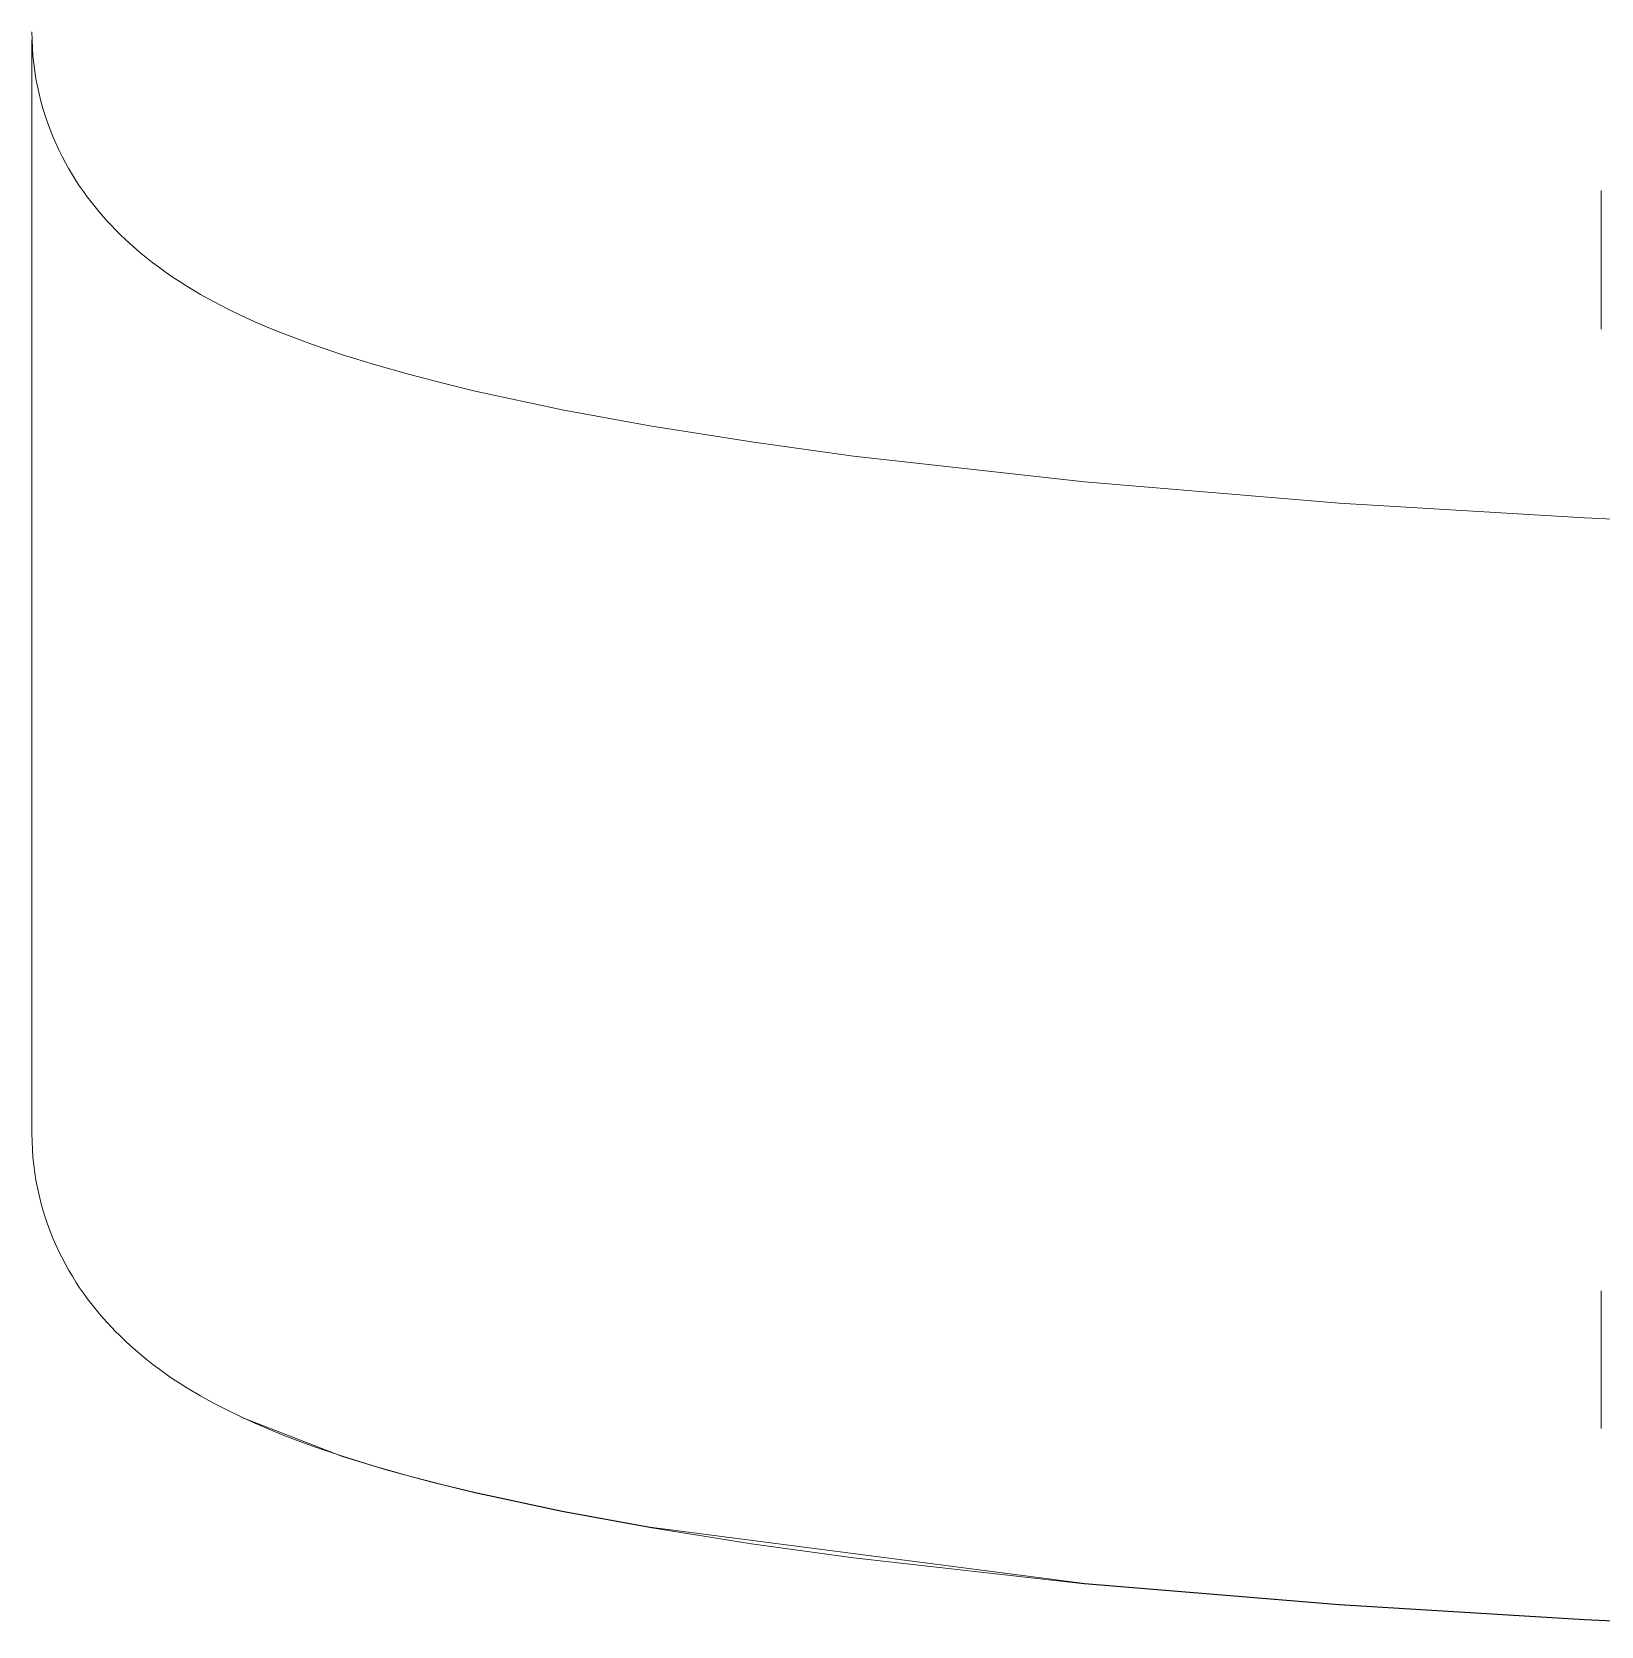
# Model space of a CAD drawing. Header units: inches. Extents: x -7 to 144, y -3 to 95.
# Drawn here: x 1.528 to 2.056, y 73.609 to 74.145 of the extents above; entities that cross this region are included whole.
import ezdxf

# ---------------------------------------------------------------- set-up
doc = ezdxf.new("R2010")
doc.units = ezdxf.units.IN
doc.layers.add('ZANO_R', color=7, linetype='Continuous', lineweight=0)

msp = doc.modelspace()

# ---------------------------------------------------------------- linework, layer by layer
at = {"layer": 'ZANO_R'}
for p, q in [((1.52801, 74.14246), (1.52797, 74.14515)), ((1.52797, 73.82554), (1.52797, 74.14246)), ((1.52813, 74.13979), (1.52801, 74.14246)), ((1.52832, 74.13715), (1.52813, 74.13979)), ((1.52859, 74.13454), (1.52832, 74.13715)), ((1.52894, 74.13195), (1.52859, 74.13454)), ((1.52935, 74.12939), (1.52894, 74.13195)), ((1.52983, 74.12685), (1.52935, 74.12939)), ((1.53039, 74.12435), (1.52983, 74.12685)), ((1.53101, 74.12188), (1.53039, 74.12435)), ((1.53169, 74.11943), (1.53101, 74.12188)), ((1.53244, 74.11702), (1.53169, 74.11943)), ((1.53325, 74.11465), (1.53244, 74.11702)), ((1.53412, 74.1123), (1.53325, 74.11465)), ((1.53505, 74.10999), (1.53412, 74.1123)), ((1.53603, 74.10771), (1.53505, 74.10999)), ((1.53707, 74.10547), (1.53603, 74.10771)), ((1.53815, 74.1033), (1.53707, 74.10547)), ((1.53926, 74.10118), (1.53815, 74.1033)), ((1.54041, 74.09912), (1.53926, 74.10118)), ((1.54159, 74.09712), (1.54041, 74.09912)), ((1.5428, 74.09518), (1.54159, 74.09712)), ((1.54403, 74.0933), (1.5428, 74.09518)), ((1.54529, 74.09147), (1.54403, 74.0933)), ((1.54658, 74.08969), (1.54529, 74.09147)), ((1.54789, 74.08797), (1.54658, 74.08969)), ((2.05553, 74.04518), (2.05553, 74.09187)), ((1.54921, 74.08629), (1.54789, 74.08797)), ((1.55056, 74.08466), (1.54921, 74.08629)), ((1.55192, 74.08308), (1.55056, 74.08466)), ((1.5533, 74.08154), (1.55192, 74.08308)), ((1.55469, 74.08005), (1.5533, 74.08154)), ((1.55609, 74.0786), (1.55469, 74.08005)), ((1.5575, 74.07719), (1.55609, 74.0786)), ((1.55969, 74.07509), (1.5575, 74.07719)), ((1.5619, 74.07307), (1.55969, 74.07509)), ((1.56414, 74.07114), (1.5619, 74.07307)), ((1.56639, 74.06928), (1.56414, 74.07114)), ((1.56865, 74.0675), (1.56639, 74.06928)), ((1.57093, 74.06579), (1.56865, 74.0675)), ((1.57322, 74.06415), (1.57093, 74.06579)), ((1.57551, 74.06258), (1.57322, 74.06415)), ((1.5778, 74.06107), (1.57551, 74.06258)), ((1.5801, 74.05963), (1.5778, 74.06107)), ((1.58468, 74.0569), (1.5801, 74.05963)), ((1.58924, 74.05439), (1.58468, 74.0569)), ((1.59374, 74.05206), (1.58924, 74.05439)), ((1.59832, 74.04984), (1.59374, 74.05206)), ((1.60296, 74.04772), (1.59832, 74.04984)), ((1.60767, 74.04569), (1.60296, 74.04772)), ((1.61246, 74.04374), (1.60767, 74.04569)), ((1.62226, 74.04006), (1.61246, 74.04374)), ((1.6324, 74.03662), (1.62226, 74.04006)), ((1.64344, 74.03322), (1.6324, 74.03662)), ((1.65456, 74.03005), (1.64344, 74.03322)), ((1.66574, 74.02712), (1.65456, 74.03005)), ((1.67697, 74.02442), (1.66574, 74.02712)), ((1.70624, 74.01814), (1.67697, 74.02442)), ((1.73569, 74.01273), (1.70624, 74.01814)), ((1.7699, 74.00729), (1.73569, 74.01273)), ((1.80422, 74.00256), (1.7699, 74.00729)), ((1.88188, 73.99388), (1.80422, 74.00256)), ((1.96749, 73.98675), (1.88188, 73.99388)), ((2.04992, 73.98174), (1.96749, 73.98675)), ((2.09563, 73.97963), (2.04992, 73.98174)), ((1.52797, 73.8254), (1.52797, 73.82554)), ((1.52797, 73.77486), (1.52797, 73.8254)), ((1.52801, 73.77214), (1.52797, 73.77483)), ((1.52813, 73.76947), (1.52801, 73.77214)), ((1.52832, 73.76683), (1.52813, 73.76947)), ((1.52859, 73.76422), (1.52832, 73.76683)), ((1.52894, 73.76163), (1.52859, 73.76422)), ((1.52935, 73.75907), (1.52894, 73.76163)), ((1.52983, 73.75654), (1.52935, 73.75907)), ((1.53039, 73.75403), (1.52983, 73.75654)), ((1.53101, 73.75156), (1.53039, 73.75403)), ((1.53169, 73.74912), (1.53101, 73.75156)), ((1.53244, 73.74671), (1.53169, 73.74912)), ((1.53325, 73.74433), (1.53244, 73.74671)), ((1.53412, 73.74198), (1.53325, 73.74433)), ((1.53505, 73.73967), (1.53412, 73.74198)), ((1.53603, 73.7374), (1.53505, 73.73967)), ((1.53707, 73.73516), (1.53603, 73.7374)), ((1.53815, 73.73298), (1.53707, 73.73516)), ((1.53926, 73.73086), (1.53815, 73.73298)), ((1.54041, 73.7288), (1.53926, 73.73086)), ((1.54159, 73.72681), (1.54041, 73.7288)), ((1.5428, 73.72487), (1.54159, 73.72681)), ((1.54403, 73.72298), (1.5428, 73.72487)), ((1.54529, 73.72115), (1.54403, 73.72298)), ((1.54658, 73.71937), (1.54529, 73.72115)), ((2.05553, 73.67561), (2.05553, 73.72186)), ((1.54789, 73.71765), (1.54658, 73.71937)), ((1.54921, 73.71597), (1.54789, 73.71765)), ((1.55056, 73.71434), (1.54921, 73.71597)), ((1.55192, 73.71276), (1.55056, 73.71434)), ((1.5533, 73.71122), (1.55192, 73.71276)), ((1.55469, 73.70973), (1.5533, 73.71122)), ((1.55609, 73.70828), (1.55469, 73.70973)), ((1.5575, 73.70687), (1.55609, 73.70828)), ((1.55969, 73.70477), (1.5575, 73.70687)), ((1.5619, 73.70276), (1.55969, 73.70477)), ((1.56414, 73.70082), (1.5619, 73.70276)), ((1.56639, 73.69896), (1.56414, 73.70082)), ((1.56865, 73.69718), (1.56639, 73.69896)), ((1.57093, 73.69547), (1.56865, 73.69718)), ((1.57322, 73.69384), (1.57093, 73.69547)), ((1.57551, 73.69226), (1.57322, 73.69384)), ((1.5778, 73.69076), (1.57551, 73.69226)), ((1.5801, 73.68931), (1.5778, 73.69076)), ((1.58468, 73.68658), (1.5801, 73.68931)), ((1.58924, 73.68407), (1.58468, 73.68658)), ((1.59374, 73.68175), (1.58924, 73.68407)), ((1.59832, 73.67952), (1.59374, 73.68175)), ((1.63238, 73.66624), (1.59829, 73.67948)), ((1.60296, 73.6774), (1.59832, 73.67952)), ((1.60767, 73.67537), (1.60296, 73.6774)), ((1.61246, 73.67342), (1.60767, 73.67537)), ((1.62226, 73.66974), (1.61246, 73.67342)), ((1.6324, 73.6663), (1.62226, 73.66974)), ((1.64712, 73.66176), (1.63238, 73.66624)), ((1.64344, 73.6629), (1.6324, 73.6663)), ((1.65456, 73.65973), (1.64344, 73.6629)), ((1.66199, 73.65769), (1.64712, 73.66176)), ((1.66574, 73.6568), (1.65456, 73.65973)), ((1.67696, 73.65404), (1.66199, 73.65769)), ((1.67697, 73.65411), (1.66574, 73.6568)), ((1.70623, 73.64775), (1.67696, 73.65404)), ((1.70624, 73.64782), (1.67697, 73.65411)), ((1.73568, 73.64233), (1.70623, 73.64775)), ((1.73569, 73.64241), (1.70624, 73.64782)), ((1.76989, 73.63689), (1.73568, 73.64233)), ((1.88188, 73.62356), (1.73569, 73.64241)), ((1.80421, 73.63216), (1.76989, 73.63689)), ((1.88187, 73.62347), (1.80421, 73.63216)), ((1.96748, 73.61633), (1.88187, 73.62347)), ((1.96749, 73.61643), (1.88188, 73.62356)), ((2.04992, 73.61131), (1.96748, 73.61633)), ((2.04992, 73.61142), (1.96749, 73.61643)), ((2.09563, 73.60931), (2.04992, 73.61142)), ((2.09563, 73.6092), (2.04992, 73.61131))]:
    msp.add_line(p, q, dxfattribs=at)

doc.saveas('drawing.dxf')
